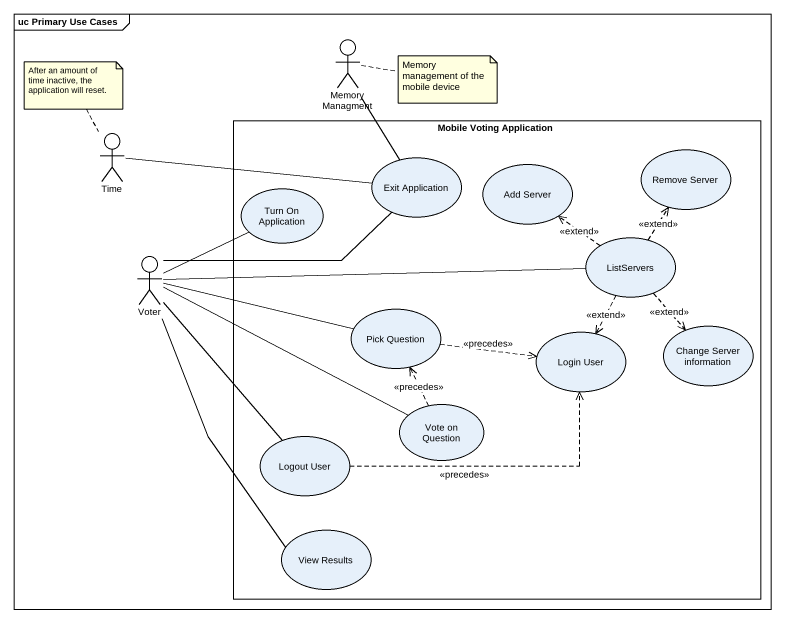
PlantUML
@startuml
mainframe uc Primary Use Cases
actor "Memory Managment" as Memory_Managment
actor Time
rectangle "Mobile Voting Application" as Mobile_Voting_Application {
  usecase "Exit Application" as Exit_Application
  usecase "Add Server" as Add_Server
  usecase "Remove Server" as Remove_Server
  usecase "Turn On Application" as Turn_On_Application
  usecase ListServers
  usecase "Pick Question" as Pick_Question
  usecase "Change Server information" as Change_Server_information
  usecase "Login User" as Login_User
  usecase "Vote on Question" as Vote_on_Question
  usecase "Logout User" as Logout_User
  usecase "View Results" as View_Results
}
actor Voter
Memory_Managment -- Exit_Application
Time -right- Exit_Application
Exit_Application -left- Voter
Turn_On_Application -- Voter
ListServers .up.> Add_Server : <<extend>>
ListServers .up.> Remove_Server : <<extend>>
ListServers ..> Change_Server_information : <<extend>>
ListServers ..> Login_User : <<extend>>
Voter -right- ListServers
Voter -right- Pick_Question
Voter -- Logout_User
Voter -- View_Results
Pick_Question .right.> Login_User : <<precedes>>
Vote_on_Question -left- Voter
Vote_on_Question .up.> Pick_Question : <<precedes>>
Logout_User .right.> Login_User : <<precedes>>
note right of Memory_Managment : Memory management of the mobile device
note top of Time : After an amount of time inactive, the application will reset.
@enduml
